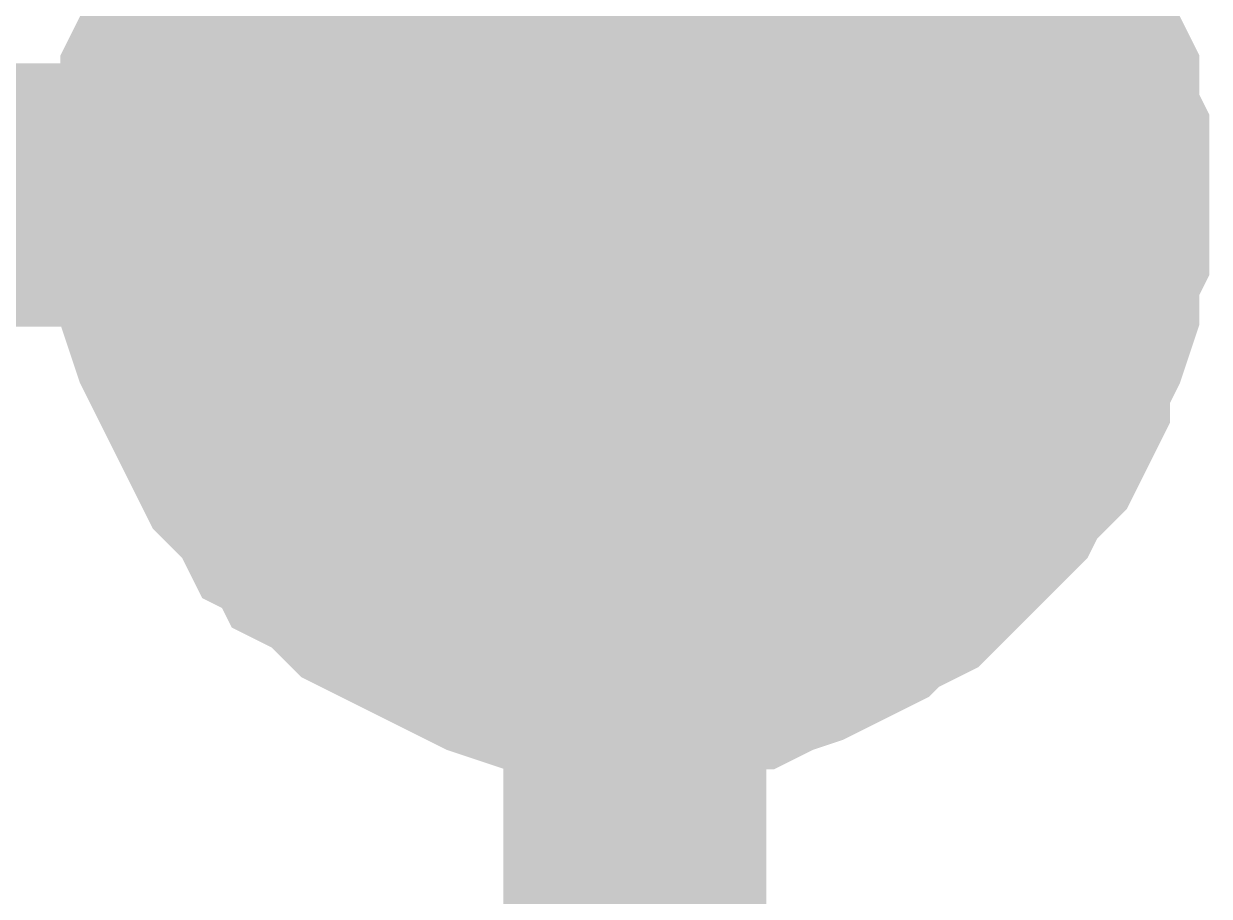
# Model space of a CAD drawing. Header units: inches. Extents: x 0 to 594, y 0 to 420.
# Drawn here: x 196.812 to 198.161, y 244.198 to 245.191 of the extents above; entities that cross this region are included whole.
import ezdxf

# ---------------------------------------------------------------- set-up
doc = ezdxf.new("R2010")
doc.units = ezdxf.units.IN
doc.layers.add('Sheet', color=255, linetype='Continuous')

msp = doc.modelspace()

# ---------------------------------------------------------------- linework, layer by layer
at = {"layer": 'Sheet'}
for points in [[(192.5012, 244.9963, 0.2997, 0.2997, 0), (197.5072, 244.9963, 0.2997, 0.2997, 0), (197.5072, 249.9909, 0.2997, 0.2997, 0), (192.5012, 249.9909, 0.2997, 0.2997, 0)], [(196.9921, 244.9963, 0.2997, 0.2997, 0), (196.9921, 245.0187, 0.2997, 0.2997, 0), (196.9921, 245.0523, 0.2997, 0.2997, 0), (197.0033, 245.0747, 0.2997, 0.2997, 0), (197.0033, 245.0971, 0.2997, 0.2997, 0), (197.0033, 245.1195, 0.2997, 0.2997, 0), (197.0145, 245.1419, 0.2997, 0.2997, 0), (197.0257, 245.1754, 0.2997, 0.2997, 0), (197.0369, 245.1978, 0.2997, 0.2997, 0), (197.0481, 245.2202, 0.2997, 0.2997, 0), (197.0593, 245.2426, 0.2997, 0.2997, 0), (197.0705, 245.2538, 0.2997, 0.2997, 0), (197.0817, 245.2762, 0.2997, 0.2997, 0), (197.0929, 245.2986, 0.2997, 0.2997, 0), (197.1153, 245.321, 0.2997, 0.2997, 0), (197.1265, 245.3322, 0.2997, 0.2997, 0), (197.1489, 245.3546, 0.2997, 0.2997, 0)], [(196.9921, 244.9963, 0.2997, 0.2997, 0), (196.9921, 245.0187, 0.2997, 0.2997, 0), (196.9921, 245.0523, 0.2997, 0.2997, 0), (197.0033, 245.0747, 0.2997, 0.2997, 0), (197.0033, 245.0971, 0.2997, 0.2997, 0), (197.0033, 245.1195, 0.2997, 0.2997, 0), (197.0145, 245.1419, 0.2997, 0.2997, 0), (197.0257, 245.1754, 0.2997, 0.2997, 0), (197.0369, 245.1978, 0.2997, 0.2997, 0), (197.0481, 245.2202, 0.2997, 0.2997, 0), (197.0593, 245.2426, 0.2997, 0.2997, 0), (197.0705, 245.2538, 0.2997, 0.2997, 0), (197.0817, 245.2762, 0.2997, 0.2997, 0), (197.0929, 245.2986, 0.2997, 0.2997, 0), (197.1153, 245.321, 0.2997, 0.2997, 0), (197.1265, 245.3322, 0.2997, 0.2997, 0), (197.1489, 245.3546, 0.2997, 0.2997, 0)], [(196.9921, 244.9963, 0.2997, 0.2997, 0), (196.9921, 245.0187, 0.2997, 0.2997, 0), (196.9921, 245.0523, 0.2997, 0.2997, 0), (197.0033, 245.0747, 0.2997, 0.2997, 0), (197.0033, 245.0971, 0.2997, 0.2997, 0), (197.0033, 245.1195, 0.2997, 0.2997, 0), (197.0145, 245.1419, 0.2997, 0.2997, 0), (197.0257, 245.1754, 0.2997, 0.2997, 0), (197.0369, 245.1978, 0.2997, 0.2997, 0), (197.0481, 245.2202, 0.2997, 0.2997, 0), (197.0593, 245.2426, 0.2997, 0.2997, 0), (197.0705, 245.2538, 0.2997, 0.2997, 0), (197.0817, 245.2762, 0.2997, 0.2997, 0), (197.0929, 245.2986, 0.2997, 0.2997, 0), (197.1153, 245.321, 0.2997, 0.2997, 0), (197.1265, 245.3322, 0.2997, 0.2997, 0), (197.1489, 245.3546, 0.2997, 0.2997, 0)], [(196.9921, 244.9963, 0.2997, 0.2997, 0), (196.9921, 245.0187, 0.2997, 0.2997, 0), (196.9921, 245.0523, 0.2997, 0.2997, 0), (197.0033, 245.0747, 0.2997, 0.2997, 0), (197.0033, 245.0971, 0.2997, 0.2997, 0), (197.0033, 245.1195, 0.2997, 0.2997, 0), (197.0145, 245.1419, 0.2997, 0.2997, 0), (197.0257, 245.1754, 0.2997, 0.2997, 0), (197.0369, 245.1978, 0.2997, 0.2997, 0), (197.0481, 245.2202, 0.2997, 0.2997, 0), (197.0593, 245.2426, 0.2997, 0.2997, 0), (197.0705, 245.2538, 0.2997, 0.2997, 0), (197.0817, 245.2762, 0.2997, 0.2997, 0), (197.0929, 245.2986, 0.2997, 0.2997, 0), (197.1153, 245.321, 0.2997, 0.2997, 0), (197.1265, 245.3322, 0.2997, 0.2997, 0), (197.1489, 245.3546, 0.2997, 0.2997, 0)], [(197.8656, 245.3546, 0.2997, 0.2997, 0), (197.8768, 245.3322, 0.2997, 0.2997, 0), (197.8992, 245.321, 0.2997, 0.2997, 0), (197.9104, 245.2986, 0.2997, 0.2997, 0), (197.9216, 245.2762, 0.2997, 0.2997, 0), (197.944, 245.2538, 0.2997, 0.2997, 0), (197.9552, 245.2426, 0.2997, 0.2997, 0), (197.9664, 245.2202, 0.2997, 0.2997, 0), (197.9664, 245.1978, 0.2997, 0.2997, 0), (197.9776, 245.1754, 0.2997, 0.2997, 0), (197.9888, 245.1419, 0.2997, 0.2997, 0), (198, 245.1195, 0.2997, 0.2997, 0), (198, 245.0971, 0.2997, 0.2997, 0), (198, 245.0747, 0.2997, 0.2997, 0), (198.0112, 245.0523, 0.2997, 0.2997, 0), (198.0112, 245.0187, 0.2997, 0.2997, 0), (198.0112, 244.9963, 0.2997, 0.2997, 0)], [(197.8656, 245.3546, 0.2997, 0.2997, 0), (197.8768, 245.3322, 0.2997, 0.2997, 0), (197.8992, 245.321, 0.2997, 0.2997, 0), (197.9104, 245.2986, 0.2997, 0.2997, 0), (197.9216, 245.2762, 0.2997, 0.2997, 0), (197.944, 245.2538, 0.2997, 0.2997, 0), (197.9552, 245.2426, 0.2997, 0.2997, 0), (197.9664, 245.2202, 0.2997, 0.2997, 0), (197.9664, 245.1978, 0.2997, 0.2997, 0), (197.9776, 245.1754, 0.2997, 0.2997, 0), (197.9888, 245.1419, 0.2997, 0.2997, 0), (198, 245.1195, 0.2997, 0.2997, 0), (198, 245.0971, 0.2997, 0.2997, 0), (198, 245.0747, 0.2997, 0.2997, 0), (198.0112, 245.0523, 0.2997, 0.2997, 0), (198.0112, 245.0187, 0.2997, 0.2997, 0), (198.0112, 244.9963, 0.2997, 0.2997, 0)], [(197.8656, 245.3546, 0.2997, 0.2997, 0), (197.8768, 245.3322, 0.2997, 0.2997, 0), (197.8992, 245.321, 0.2997, 0.2997, 0), (197.9104, 245.2986, 0.2997, 0.2997, 0), (197.9216, 245.2762, 0.2997, 0.2997, 0), (197.944, 245.2538, 0.2997, 0.2997, 0), (197.9552, 245.2426, 0.2997, 0.2997, 0), (197.9664, 245.2202, 0.2997, 0.2997, 0), (197.9664, 245.1978, 0.2997, 0.2997, 0), (197.9776, 245.1754, 0.2997, 0.2997, 0), (197.9888, 245.1419, 0.2997, 0.2997, 0), (198, 245.1195, 0.2997, 0.2997, 0), (198, 245.0971, 0.2997, 0.2997, 0), (198, 245.0747, 0.2997, 0.2997, 0), (198.0112, 245.0523, 0.2997, 0.2997, 0), (198.0112, 245.0187, 0.2997, 0.2997, 0), (198.0112, 244.9963, 0.2997, 0.2997, 0)], [(197.8656, 245.3546, 0.2997, 0.2997, 0), (197.8768, 245.3322, 0.2997, 0.2997, 0), (197.8992, 245.321, 0.2997, 0.2997, 0), (197.9104, 245.2986, 0.2997, 0.2997, 0), (197.9216, 245.2762, 0.2997, 0.2997, 0), (197.944, 245.2538, 0.2997, 0.2997, 0), (197.9552, 245.2426, 0.2997, 0.2997, 0), (197.9664, 245.2202, 0.2997, 0.2997, 0), (197.9664, 245.1978, 0.2997, 0.2997, 0), (197.9776, 245.1754, 0.2997, 0.2997, 0), (197.9888, 245.1419, 0.2997, 0.2997, 0), (198, 245.1195, 0.2997, 0.2997, 0), (198, 245.0971, 0.2997, 0.2997, 0), (198, 245.0747, 0.2997, 0.2997, 0), (198.0112, 245.0523, 0.2997, 0.2997, 0), (198.0112, 245.0187, 0.2997, 0.2997, 0), (198.0112, 244.9963, 0.2997, 0.2997, 0)], [(196.9921, 244.9963, 0.0991, 0.0991, 0), (196.9921, 245.0187, 0.0991, 0.0991, 0), (196.9921, 245.0523, 0.0991, 0.0991, 0), (197.0033, 245.0747, 0.0991, 0.0991, 0), (197.0033, 245.0971, 0.0991, 0.0991, 0), (197.0033, 245.1195, 0.0991, 0.0991, 0), (197.0145, 245.1419, 0.0991, 0.0991, 0), (197.0257, 245.1754, 0.0991, 0.0991, 0), (197.0369, 245.1978, 0.0991, 0.0991, 0), (197.0481, 245.2202, 0.0991, 0.0991, 0), (197.0593, 245.2426, 0.0991, 0.0991, 0)], [(196.9921, 244.9963, 0.0991, 0.0991, 0), (196.9921, 245.0187, 0.0991, 0.0991, 0), (196.9921, 245.0523, 0.0991, 0.0991, 0), (197.0033, 245.0747, 0.0991, 0.0991, 0), (197.0033, 245.0971, 0.0991, 0.0991, 0), (197.0033, 245.1195, 0.0991, 0.0991, 0), (197.0145, 245.1419, 0.0991, 0.0991, 0), (197.0257, 245.1754, 0.0991, 0.0991, 0), (197.0369, 245.1978, 0.0991, 0.0991, 0), (197.0481, 245.2202, 0.0991, 0.0991, 0), (197.0593, 245.2426, 0.0991, 0.0991, 0)], [(196.9921, 244.9963, 0.0991, 0.0991, 0), (196.9921, 245.0187, 0.0991, 0.0991, 0), (196.9921, 245.0523, 0.0991, 0.0991, 0), (197.0033, 245.0747, 0.0991, 0.0991, 0), (197.0033, 245.0971, 0.0991, 0.0991, 0), (197.0033, 245.1195, 0.0991, 0.0991, 0), (197.0145, 245.1419, 0.0991, 0.0991, 0), (197.0257, 245.1754, 0.0991, 0.0991, 0), (197.0369, 245.1978, 0.0991, 0.0991, 0), (197.0481, 245.2202, 0.0991, 0.0991, 0), (197.0593, 245.2426, 0.0991, 0.0991, 0)], [(196.9921, 244.9963, 0.0991, 0.0991, 0), (196.9921, 245.0187, 0.0991, 0.0991, 0), (196.9921, 245.0523, 0.0991, 0.0991, 0), (197.0033, 245.0747, 0.0991, 0.0991, 0), (197.0033, 245.0971, 0.0991, 0.0991, 0), (197.0033, 245.1195, 0.0991, 0.0991, 0), (197.0145, 245.1419, 0.0991, 0.0991, 0), (197.0257, 245.1754, 0.0991, 0.0991, 0), (197.0369, 245.1978, 0.0991, 0.0991, 0), (197.0481, 245.2202, 0.0991, 0.0991, 0), (197.0593, 245.2426, 0.0991, 0.0991, 0)], [(197.9552, 245.2426, 0.0991, 0.0991, 0), (197.9664, 245.2202, 0.0991, 0.0991, 0), (197.9664, 245.1978, 0.0991, 0.0991, 0), (197.9776, 245.1754, 0.0991, 0.0991, 0), (197.9888, 245.1419, 0.0991, 0.0991, 0), (198, 245.1195, 0.0991, 0.0991, 0), (198, 245.0971, 0.0991, 0.0991, 0), (198, 245.0747, 0.0991, 0.0991, 0), (198.0112, 245.0523, 0.0991, 0.0991, 0), (198.0112, 245.0187, 0.0991, 0.0991, 0), (198.0112, 244.9963, 0.0991, 0.0991, 0)], [(197.9552, 245.2426, 0.0991, 0.0991, 0), (197.9664, 245.2202, 0.0991, 0.0991, 0), (197.9664, 245.1978, 0.0991, 0.0991, 0), (197.9776, 245.1754, 0.0991, 0.0991, 0), (197.9888, 245.1419, 0.0991, 0.0991, 0), (198, 245.1195, 0.0991, 0.0991, 0), (198, 245.0971, 0.0991, 0.0991, 0), (198, 245.0747, 0.0991, 0.0991, 0), (198.0112, 245.0523, 0.0991, 0.0991, 0), (198.0112, 245.0187, 0.0991, 0.0991, 0), (198.0112, 244.9963, 0.0991, 0.0991, 0)], [(197.9552, 245.2426, 0.0991, 0.0991, 0), (197.9664, 245.2202, 0.0991, 0.0991, 0), (197.9664, 245.1978, 0.0991, 0.0991, 0), (197.9776, 245.1754, 0.0991, 0.0991, 0), (197.9888, 245.1419, 0.0991, 0.0991, 0), (198, 245.1195, 0.0991, 0.0991, 0), (198, 245.0971, 0.0991, 0.0991, 0), (198, 245.0747, 0.0991, 0.0991, 0), (198.0112, 245.0523, 0.0991, 0.0991, 0), (198.0112, 245.0187, 0.0991, 0.0991, 0), (198.0112, 244.9963, 0.0991, 0.0991, 0)], [(197.9552, 245.2426, 0.0991, 0.0991, 0), (197.9664, 245.2202, 0.0991, 0.0991, 0), (197.9664, 245.1978, 0.0991, 0.0991, 0), (197.9776, 245.1754, 0.0991, 0.0991, 0), (197.9888, 245.1419, 0.0991, 0.0991, 0), (198, 245.1195, 0.0991, 0.0991, 0), (198, 245.0971, 0.0991, 0.0991, 0), (198, 245.0747, 0.0991, 0.0991, 0), (198.0112, 245.0523, 0.0991, 0.0991, 0), (198.0112, 245.0187, 0.0991, 0.0991, 0), (198.0112, 244.9963, 0.0991, 0.0991, 0)], [(197.5072, 244.4811, 0.2997, 0.2997, 0), (197.4848, 244.4811, 0.2997, 0.2997, 0), (197.4512, 244.4811, 0.2997, 0.2997, 0), (197.4288, 244.4923, 0.2997, 0.2997, 0), (197.4064, 244.4923, 0.2997, 0.2997, 0), (197.3841, 244.4923, 0.2997, 0.2997, 0), (197.3505, 244.5035, 0.2997, 0.2997, 0), (197.3281, 244.5147, 0.2997, 0.2997, 0), (197.3057, 244.5259, 0.2997, 0.2997, 0), (197.2833, 244.5371, 0.2997, 0.2997, 0), (197.2609, 244.5483, 0.2997, 0.2997, 0), (197.2385, 244.5595, 0.2997, 0.2997, 0), (197.2161, 244.5707, 0.2997, 0.2997, 0), (197.2049, 244.5819, 0.2997, 0.2997, 0), (197.1825, 244.6043, 0.2997, 0.2997, 0), (197.1601, 244.6155, 0.2997, 0.2997, 0), (197.1489, 244.6379, 0.2997, 0.2997, 0), (197.1265, 244.6491, 0.2997, 0.2997, 0), (197.1153, 244.6715, 0.2997, 0.2997, 0), (197.0929, 244.6939, 0.2997, 0.2997, 0), (197.0817, 244.7051, 0.2997, 0.2997, 0), (197.0705, 244.7275, 0.2997, 0.2997, 0), (197.0593, 244.7499, 0.2997, 0.2997, 0), (197.0481, 244.7723, 0.2997, 0.2997, 0), (197.0369, 244.7947, 0.2997, 0.2997, 0), (197.0257, 244.8171, 0.2997, 0.2997, 0), (197.0145, 244.8395, 0.2997, 0.2997, 0), (197.0033, 244.8731, 0.2997, 0.2997, 0), (197.0033, 244.8955, 0.2997, 0.2997, 0), (197.0033, 244.9179, 0.2997, 0.2997, 0), (196.9921, 244.9403, 0.2997, 0.2997, 0), (196.9921, 244.9739, 0.2997, 0.2997, 0), (196.9921, 244.9963, 0.2997, 0.2997, 0)], [(196.9921, 244.9963, 0.2997, 0.2997, 0), (196.9921, 244.9963, 0.2997, 0.2997, 0)], [(197.5072, 244.4811, 0.2997, 0.2997, 0), (197.4848, 244.4811, 0.2997, 0.2997, 0), (197.4512, 244.4811, 0.2997, 0.2997, 0), (197.4288, 244.4923, 0.2997, 0.2997, 0), (197.4064, 244.4923, 0.2997, 0.2997, 0), (197.3841, 244.4923, 0.2997, 0.2997, 0), (197.3505, 244.5035, 0.2997, 0.2997, 0), (197.3281, 244.5147, 0.2997, 0.2997, 0), (197.3057, 244.5259, 0.2997, 0.2997, 0), (197.2833, 244.5371, 0.2997, 0.2997, 0), (197.2609, 244.5483, 0.2997, 0.2997, 0), (197.2385, 244.5595, 0.2997, 0.2997, 0), (197.2161, 244.5707, 0.2997, 0.2997, 0), (197.2049, 244.5819, 0.2997, 0.2997, 0), (197.1825, 244.6043, 0.2997, 0.2997, 0), (197.1601, 244.6155, 0.2997, 0.2997, 0), (197.1489, 244.6379, 0.2997, 0.2997, 0), (197.1265, 244.6491, 0.2997, 0.2997, 0), (197.1153, 244.6715, 0.2997, 0.2997, 0), (197.0929, 244.6939, 0.2997, 0.2997, 0), (197.0817, 244.7051, 0.2997, 0.2997, 0), (197.0705, 244.7275, 0.2997, 0.2997, 0), (197.0593, 244.7499, 0.2997, 0.2997, 0), (197.0481, 244.7723, 0.2997, 0.2997, 0), (197.0369, 244.7947, 0.2997, 0.2997, 0), (197.0257, 244.8171, 0.2997, 0.2997, 0), (197.0145, 244.8395, 0.2997, 0.2997, 0), (197.0033, 244.8731, 0.2997, 0.2997, 0), (197.0033, 244.8955, 0.2997, 0.2997, 0), (197.0033, 244.9179, 0.2997, 0.2997, 0), (196.9921, 244.9403, 0.2997, 0.2997, 0), (196.9921, 244.9739, 0.2997, 0.2997, 0), (196.9921, 244.9963, 0.2997, 0.2997, 0)], [(196.9921, 244.9963, 0.2997, 0.2997, 0), (196.9921, 244.9963, 0.2997, 0.2997, 0)], [(197.5072, 244.4811, 0.2997, 0.2997, 0), (197.4848, 244.4811, 0.2997, 0.2997, 0), (197.4512, 244.4811, 0.2997, 0.2997, 0), (197.4288, 244.4923, 0.2997, 0.2997, 0), (197.4064, 244.4923, 0.2997, 0.2997, 0), (197.3841, 244.4923, 0.2997, 0.2997, 0), (197.3505, 244.5035, 0.2997, 0.2997, 0), (197.3281, 244.5147, 0.2997, 0.2997, 0), (197.3057, 244.5259, 0.2997, 0.2997, 0), (197.2833, 244.5371, 0.2997, 0.2997, 0), (197.2609, 244.5483, 0.2997, 0.2997, 0), (197.2385, 244.5595, 0.2997, 0.2997, 0), (197.2161, 244.5707, 0.2997, 0.2997, 0), (197.2049, 244.5819, 0.2997, 0.2997, 0), (197.1825, 244.6043, 0.2997, 0.2997, 0), (197.1601, 244.6155, 0.2997, 0.2997, 0), (197.1489, 244.6379, 0.2997, 0.2997, 0), (197.1265, 244.6491, 0.2997, 0.2997, 0), (197.1153, 244.6715, 0.2997, 0.2997, 0), (197.0929, 244.6939, 0.2997, 0.2997, 0), (197.0817, 244.7051, 0.2997, 0.2997, 0), (197.0705, 244.7275, 0.2997, 0.2997, 0), (197.0593, 244.7499, 0.2997, 0.2997, 0), (197.0481, 244.7723, 0.2997, 0.2997, 0), (197.0369, 244.7947, 0.2997, 0.2997, 0), (197.0257, 244.8171, 0.2997, 0.2997, 0), (197.0145, 244.8395, 0.2997, 0.2997, 0), (197.0033, 244.8731, 0.2997, 0.2997, 0), (197.0033, 244.8955, 0.2997, 0.2997, 0), (197.0033, 244.9179, 0.2997, 0.2997, 0), (196.9921, 244.9403, 0.2997, 0.2997, 0), (196.9921, 244.9739, 0.2997, 0.2997, 0), (196.9921, 244.9963, 0.2997, 0.2997, 0)], [(196.9921, 244.9963, 0.2997, 0.2997, 0), (196.9921, 244.9963, 0.2997, 0.2997, 0)], [(197.5072, 244.4811, 0.2997, 0.2997, 0), (197.4848, 244.4811, 0.2997, 0.2997, 0), (197.4512, 244.4811, 0.2997, 0.2997, 0), (197.4288, 244.4923, 0.2997, 0.2997, 0), (197.4064, 244.4923, 0.2997, 0.2997, 0), (197.3841, 244.4923, 0.2997, 0.2997, 0), (197.3505, 244.5035, 0.2997, 0.2997, 0), (197.3281, 244.5147, 0.2997, 0.2997, 0), (197.3057, 244.5259, 0.2997, 0.2997, 0), (197.2833, 244.5371, 0.2997, 0.2997, 0), (197.2609, 244.5483, 0.2997, 0.2997, 0), (197.2385, 244.5595, 0.2997, 0.2997, 0), (197.2161, 244.5707, 0.2997, 0.2997, 0), (197.2049, 244.5819, 0.2997, 0.2997, 0), (197.1825, 244.6043, 0.2997, 0.2997, 0), (197.1601, 244.6155, 0.2997, 0.2997, 0), (197.1489, 244.6379, 0.2997, 0.2997, 0), (197.1265, 244.6491, 0.2997, 0.2997, 0), (197.1153, 244.6715, 0.2997, 0.2997, 0), (197.0929, 244.6939, 0.2997, 0.2997, 0), (197.0817, 244.7051, 0.2997, 0.2997, 0), (197.0705, 244.7275, 0.2997, 0.2997, 0), (197.0593, 244.7499, 0.2997, 0.2997, 0), (197.0481, 244.7723, 0.2997, 0.2997, 0), (197.0369, 244.7947, 0.2997, 0.2997, 0), (197.0257, 244.8171, 0.2997, 0.2997, 0), (197.0145, 244.8395, 0.2997, 0.2997, 0), (197.0033, 244.8731, 0.2997, 0.2997, 0), (197.0033, 244.8955, 0.2997, 0.2997, 0), (197.0033, 244.9179, 0.2997, 0.2997, 0), (196.9921, 244.9403, 0.2997, 0.2997, 0), (196.9921, 244.9739, 0.2997, 0.2997, 0), (196.9921, 244.9963, 0.2997, 0.2997, 0)], [(196.9921, 244.9963, 0.2997, 0.2997, 0), (196.9921, 244.9963, 0.2997, 0.2997, 0)], [(198.0112, 244.9963, 0.2997, 0.2997, 0), (198.0112, 244.9739, 0.2997, 0.2997, 0), (198.0112, 244.9403, 0.2997, 0.2997, 0), (198, 244.9179, 0.2997, 0.2997, 0), (198, 244.8955, 0.2997, 0.2997, 0), (198, 244.8731, 0.2997, 0.2997, 0), (197.9888, 244.8395, 0.2997, 0.2997, 0), (197.9776, 244.8171, 0.2997, 0.2997, 0), (197.9664, 244.7947, 0.2997, 0.2997, 0), (197.9664, 244.7723, 0.2997, 0.2997, 0), (197.9552, 244.7499, 0.2997, 0.2997, 0), (197.944, 244.7275, 0.2997, 0.2997, 0), (197.9216, 244.7051, 0.2997, 0.2997, 0), (197.9104, 244.6939, 0.2997, 0.2997, 0), (197.8992, 244.6715, 0.2997, 0.2997, 0), (197.8768, 244.6491, 0.2997, 0.2997, 0), (197.8656, 244.6379, 0.2997, 0.2997, 0), (197.8432, 244.6155, 0.2997, 0.2997, 0), (197.832, 244.6043, 0.2997, 0.2997, 0), (197.8096, 244.5819, 0.2997, 0.2997, 0), (197.7872, 244.5707, 0.2997, 0.2997, 0), (197.7648, 244.5595, 0.2997, 0.2997, 0), (197.7536, 244.5483, 0.2997, 0.2997, 0), (197.7312, 244.5371, 0.2997, 0.2997, 0), (197.7088, 244.5259, 0.2997, 0.2997, 0), (197.6864, 244.5147, 0.2997, 0.2997, 0), (197.6528, 244.5035, 0.2997, 0.2997, 0), (197.6304, 244.4923, 0.2997, 0.2997, 0), (197.608, 244.4923, 0.2997, 0.2997, 0), (197.5856, 244.4923, 0.2997, 0.2997, 0), (197.5632, 244.4811, 0.2997, 0.2997, 0), (197.5296, 244.4811, 0.2997, 0.2997, 0), (197.5072, 244.4811, 0.2997, 0.2997, 0)], [(197.5072, 234.9957, 0.2997, 0.2997, 0), (197.5072, 244.9963, 0.2997, 0.2997, 0)], [(198.0112, 244.9963, 0.2997, 0.2997, 0), (198.0112, 244.9739, 0.2997, 0.2997, 0), (198.0112, 244.9403, 0.2997, 0.2997, 0), (198, 244.9179, 0.2997, 0.2997, 0), (198, 244.8955, 0.2997, 0.2997, 0), (198, 244.8731, 0.2997, 0.2997, 0), (197.9888, 244.8395, 0.2997, 0.2997, 0), (197.9776, 244.8171, 0.2997, 0.2997, 0), (197.9664, 244.7947, 0.2997, 0.2997, 0), (197.9664, 244.7723, 0.2997, 0.2997, 0), (197.9552, 244.7499, 0.2997, 0.2997, 0), (197.944, 244.7275, 0.2997, 0.2997, 0), (197.9216, 244.7051, 0.2997, 0.2997, 0), (197.9104, 244.6939, 0.2997, 0.2997, 0), (197.8992, 244.6715, 0.2997, 0.2997, 0), (197.8768, 244.6491, 0.2997, 0.2997, 0), (197.8656, 244.6379, 0.2997, 0.2997, 0), (197.8432, 244.6155, 0.2997, 0.2997, 0), (197.832, 244.6043, 0.2997, 0.2997, 0), (197.8096, 244.5819, 0.2997, 0.2997, 0), (197.7872, 244.5707, 0.2997, 0.2997, 0), (197.7648, 244.5595, 0.2997, 0.2997, 0), (197.7536, 244.5483, 0.2997, 0.2997, 0), (197.7312, 244.5371, 0.2997, 0.2997, 0), (197.7088, 244.5259, 0.2997, 0.2997, 0), (197.6864, 244.5147, 0.2997, 0.2997, 0), (197.6528, 244.5035, 0.2997, 0.2997, 0), (197.6304, 244.4923, 0.2997, 0.2997, 0), (197.608, 244.4923, 0.2997, 0.2997, 0), (197.5856, 244.4923, 0.2997, 0.2997, 0), (197.5632, 244.4811, 0.2997, 0.2997, 0), (197.5296, 244.4811, 0.2997, 0.2997, 0), (197.5072, 244.4811, 0.2997, 0.2997, 0)], [(198.0112, 244.9963, 0.2997, 0.2997, 0), (198.0112, 244.9739, 0.2997, 0.2997, 0), (198.0112, 244.9403, 0.2997, 0.2997, 0), (198, 244.9179, 0.2997, 0.2997, 0), (198, 244.8955, 0.2997, 0.2997, 0), (198, 244.8731, 0.2997, 0.2997, 0), (197.9888, 244.8395, 0.2997, 0.2997, 0), (197.9776, 244.8171, 0.2997, 0.2997, 0), (197.9664, 244.7947, 0.2997, 0.2997, 0), (197.9664, 244.7723, 0.2997, 0.2997, 0), (197.9552, 244.7499, 0.2997, 0.2997, 0), (197.944, 244.7275, 0.2997, 0.2997, 0), (197.9216, 244.7051, 0.2997, 0.2997, 0), (197.9104, 244.6939, 0.2997, 0.2997, 0), (197.8992, 244.6715, 0.2997, 0.2997, 0), (197.8768, 244.6491, 0.2997, 0.2997, 0), (197.8656, 244.6379, 0.2997, 0.2997, 0), (197.8432, 244.6155, 0.2997, 0.2997, 0), (197.832, 244.6043, 0.2997, 0.2997, 0), (197.8096, 244.5819, 0.2997, 0.2997, 0), (197.7872, 244.5707, 0.2997, 0.2997, 0), (197.7648, 244.5595, 0.2997, 0.2997, 0), (197.7536, 244.5483, 0.2997, 0.2997, 0), (197.7312, 244.5371, 0.2997, 0.2997, 0), (197.7088, 244.5259, 0.2997, 0.2997, 0), (197.6864, 244.5147, 0.2997, 0.2997, 0), (197.6528, 244.5035, 0.2997, 0.2997, 0), (197.6304, 244.4923, 0.2997, 0.2997, 0), (197.608, 244.4923, 0.2997, 0.2997, 0), (197.5856, 244.4923, 0.2997, 0.2997, 0), (197.5632, 244.4811, 0.2997, 0.2997, 0), (197.5296, 244.4811, 0.2997, 0.2997, 0), (197.5072, 244.4811, 0.2997, 0.2997, 0)], [(198.0112, 244.9963, 0.2997, 0.2997, 0), (198.0112, 244.9739, 0.2997, 0.2997, 0), (198.0112, 244.9403, 0.2997, 0.2997, 0), (198, 244.9179, 0.2997, 0.2997, 0), (198, 244.8955, 0.2997, 0.2997, 0), (198, 244.8731, 0.2997, 0.2997, 0), (197.9888, 244.8395, 0.2997, 0.2997, 0), (197.9776, 244.8171, 0.2997, 0.2997, 0), (197.9664, 244.7947, 0.2997, 0.2997, 0), (197.9664, 244.7723, 0.2997, 0.2997, 0), (197.9552, 244.7499, 0.2997, 0.2997, 0), (197.944, 244.7275, 0.2997, 0.2997, 0), (197.9216, 244.7051, 0.2997, 0.2997, 0), (197.9104, 244.6939, 0.2997, 0.2997, 0), (197.8992, 244.6715, 0.2997, 0.2997, 0), (197.8768, 244.6491, 0.2997, 0.2997, 0), (197.8656, 244.6379, 0.2997, 0.2997, 0), (197.8432, 244.6155, 0.2997, 0.2997, 0), (197.832, 244.6043, 0.2997, 0.2997, 0), (197.8096, 244.5819, 0.2997, 0.2997, 0), (197.7872, 244.5707, 0.2997, 0.2997, 0), (197.7648, 244.5595, 0.2997, 0.2997, 0), (197.7536, 244.5483, 0.2997, 0.2997, 0), (197.7312, 244.5371, 0.2997, 0.2997, 0), (197.7088, 244.5259, 0.2997, 0.2997, 0), (197.6864, 244.5147, 0.2997, 0.2997, 0), (197.6528, 244.5035, 0.2997, 0.2997, 0), (197.6304, 244.4923, 0.2997, 0.2997, 0), (197.608, 244.4923, 0.2997, 0.2997, 0), (197.5856, 244.4923, 0.2997, 0.2997, 0), (197.5632, 244.4811, 0.2997, 0.2997, 0), (197.5296, 244.4811, 0.2997, 0.2997, 0), (197.5072, 244.4811, 0.2997, 0.2997, 0)], [(198.0112, 244.9963, 0.2997, 0.2997, 0), (198.0112, 244.9963, 0.2997, 0.2997, 0), (198.0112, 244.9963, 0.2997, 0.2997, 0), (198.0112, 244.9963, 0.2997, 0.2997, 0), (198.0112, 244.9963, 0.2997, 0.2997, 0), (198.0112, 244.9963, 0.2997, 0.2997, 0), (198.0112, 244.9963, 0.2997, 0.2997, 0), (198.0112, 244.9963, 0.2997, 0.2997, 0), (198.0112, 244.9963, 0.2997, 0.2997, 0), (198.0112, 244.9963, 0.2997, 0.2997, 0), (198.0112, 244.9963, 0.2997, 0.2997, 0), (198.0112, 244.9963, 0.2997, 0.2997, 0), (198.0112, 244.9963, 0.2997, 0.2997, 0), (198.0112, 244.9963, 0.2997, 0.2997, 0), (198.0112, 244.9963, 0.2997, 0.2997, 0), (198.0112, 244.9963, 0.2997, 0.2997, 0), (198.0112, 244.9963, 0.2997, 0.2997, 0), (198.0112, 244.9963, 0.2997, 0.2997, 0), (198.0112, 244.9963, 0.2997, 0.2997, 0), (198.0112, 244.9963, 0.2997, 0.2997, 0), (198.0112, 244.9963, 0.2997, 0.2997, 0), (198.0112, 244.9963, 0.2997, 0.2997, 0), (198.0112, 244.9963, 0.2997, 0.2997, 0), (198.0112, 244.9963, 0.2997, 0.2997, 0), (198.0112, 244.9963, 0.2997, 0.2997, 0), (198.0112, 244.9963, 0.2997, 0.2997, 0), (198.0112, 244.9963, 0.2997, 0.2997, 0), (198.0112, 244.9963, 0.2997, 0.2997, 0), (198.0112, 244.9963, 0.2997, 0.2997, 0), (198.0112, 244.9963, 0.2997, 0.2997, 0), (198.0112, 244.9963, 0.2997, 0.2997, 0), (198.0112, 244.9963, 0.2997, 0.2997, 0), (198.0112, 244.9963, 0.2997, 0.2997, 0)], [(198.0112, 244.9963, 0.2997, 0.2997, 0), (198.0112, 244.9963, 0.2997, 0.2997, 0)], [(198.0112, 244.9963, 0.2997, 0.2997, 0), (198.0112, 244.9963, 0.2997, 0.2997, 0), (198.0112, 244.9963, 0.2997, 0.2997, 0), (198.0112, 244.9963, 0.2997, 0.2997, 0), (198.0112, 244.9963, 0.2997, 0.2997, 0), (198.0112, 244.9963, 0.2997, 0.2997, 0), (198.0112, 244.9963, 0.2997, 0.2997, 0), (198.0112, 244.9963, 0.2997, 0.2997, 0), (198.0112, 244.9963, 0.2997, 0.2997, 0), (198.0112, 244.9963, 0.2997, 0.2997, 0), (198.0112, 244.9963, 0.2997, 0.2997, 0), (198.0112, 244.9963, 0.2997, 0.2997, 0), (198.0112, 244.9963, 0.2997, 0.2997, 0), (198.0112, 244.9963, 0.2997, 0.2997, 0), (198.0112, 244.9963, 0.2997, 0.2997, 0), (198.0112, 244.9963, 0.2997, 0.2997, 0), (198.0112, 244.9963, 0.2997, 0.2997, 0), (198.0112, 244.9963, 0.2997, 0.2997, 0), (198.0112, 244.9963, 0.2997, 0.2997, 0), (198.0112, 244.9963, 0.2997, 0.2997, 0), (198.0112, 244.9963, 0.2997, 0.2997, 0), (198.0112, 244.9963, 0.2997, 0.2997, 0), (198.0112, 244.9963, 0.2997, 0.2997, 0), (198.0112, 244.9963, 0.2997, 0.2997, 0), (198.0112, 244.9963, 0.2997, 0.2997, 0), (198.0112, 244.9963, 0.2997, 0.2997, 0), (198.0112, 244.9963, 0.2997, 0.2997, 0), (198.0112, 244.9963, 0.2997, 0.2997, 0), (198.0112, 244.9963, 0.2997, 0.2997, 0), (198.0112, 244.9963, 0.2997, 0.2997, 0), (198.0112, 244.9963, 0.2997, 0.2997, 0), (198.0112, 244.9963, 0.2997, 0.2997, 0), (198.0112, 244.9963, 0.2997, 0.2997, 0)], [(198.0112, 244.9963, 0.2997, 0.2997, 0), (198.0112, 244.9963, 0.2997, 0.2997, 0)], [(198.0112, 244.9963, 0.2997, 0.2997, 0), (198.0112, 244.9963, 0.2997, 0.2997, 0), (198.0112, 244.9963, 0.2997, 0.2997, 0), (198.0112, 244.9963, 0.2997, 0.2997, 0), (198.0112, 244.9963, 0.2997, 0.2997, 0), (198.0112, 244.9963, 0.2997, 0.2997, 0), (198.0112, 244.9963, 0.2997, 0.2997, 0), (198.0112, 244.9963, 0.2997, 0.2997, 0), (198.0112, 244.9963, 0.2997, 0.2997, 0), (198.0112, 244.9963, 0.2997, 0.2997, 0), (198.0112, 244.9963, 0.2997, 0.2997, 0), (198.0112, 244.9963, 0.2997, 0.2997, 0), (198.0112, 244.9963, 0.2997, 0.2997, 0), (198.0112, 244.9963, 0.2997, 0.2997, 0), (198.0112, 244.9963, 0.2997, 0.2997, 0), (198.0112, 244.9963, 0.2997, 0.2997, 0), (198.0112, 244.9963, 0.2997, 0.2997, 0), (198.0112, 244.9963, 0.2997, 0.2997, 0), (198.0112, 244.9963, 0.2997, 0.2997, 0), (198.0112, 244.9963, 0.2997, 0.2997, 0), (198.0112, 244.9963, 0.2997, 0.2997, 0), (198.0112, 244.9963, 0.2997, 0.2997, 0), (198.0112, 244.9963, 0.2997, 0.2997, 0), (198.0112, 244.9963, 0.2997, 0.2997, 0), (198.0112, 244.9963, 0.2997, 0.2997, 0), (198.0112, 244.9963, 0.2997, 0.2997, 0), (198.0112, 244.9963, 0.2997, 0.2997, 0), (198.0112, 244.9963, 0.2997, 0.2997, 0), (198.0112, 244.9963, 0.2997, 0.2997, 0), (198.0112, 244.9963, 0.2997, 0.2997, 0), (198.0112, 244.9963, 0.2997, 0.2997, 0), (198.0112, 244.9963, 0.2997, 0.2997, 0), (198.0112, 244.9963, 0.2997, 0.2997, 0)], [(198.0112, 244.9963, 0.2997, 0.2997, 0), (198.0112, 244.9963, 0.2997, 0.2997, 0)], [(198.0112, 244.9963, 0.2997, 0.2997, 0), (198.0112, 244.9963, 0.2997, 0.2997, 0), (198.0112, 244.9963, 0.2997, 0.2997, 0), (198.0112, 244.9963, 0.2997, 0.2997, 0), (198.0112, 244.9963, 0.2997, 0.2997, 0), (198.0112, 244.9963, 0.2997, 0.2997, 0), (198.0112, 244.9963, 0.2997, 0.2997, 0), (198.0112, 244.9963, 0.2997, 0.2997, 0), (198.0112, 244.9963, 0.2997, 0.2997, 0), (198.0112, 244.9963, 0.2997, 0.2997, 0), (198.0112, 244.9963, 0.2997, 0.2997, 0), (198.0112, 244.9963, 0.2997, 0.2997, 0), (198.0112, 244.9963, 0.2997, 0.2997, 0), (198.0112, 244.9963, 0.2997, 0.2997, 0), (198.0112, 244.9963, 0.2997, 0.2997, 0), (198.0112, 244.9963, 0.2997, 0.2997, 0), (198.0112, 244.9963, 0.2997, 0.2997, 0), (198.0112, 244.9963, 0.2997, 0.2997, 0), (198.0112, 244.9963, 0.2997, 0.2997, 0), (198.0112, 244.9963, 0.2997, 0.2997, 0), (198.0112, 244.9963, 0.2997, 0.2997, 0), (198.0112, 244.9963, 0.2997, 0.2997, 0), (198.0112, 244.9963, 0.2997, 0.2997, 0), (198.0112, 244.9963, 0.2997, 0.2997, 0), (198.0112, 244.9963, 0.2997, 0.2997, 0), (198.0112, 244.9963, 0.2997, 0.2997, 0), (198.0112, 244.9963, 0.2997, 0.2997, 0), (198.0112, 244.9963, 0.2997, 0.2997, 0), (198.0112, 244.9963, 0.2997, 0.2997, 0), (198.0112, 244.9963, 0.2997, 0.2997, 0), (198.0112, 244.9963, 0.2997, 0.2997, 0), (198.0112, 244.9963, 0.2997, 0.2997, 0), (198.0112, 244.9963, 0.2997, 0.2997, 0)], [(198.0112, 244.9963, 0.2997, 0.2997, 0), (198.0112, 244.9963, 0.2997, 0.2997, 0)], [(197.5072, 244.4811, 0.0991, 0.0991, 0), (197.4848, 244.4811, 0.0991, 0.0991, 0), (197.4512, 244.4811, 0.0991, 0.0991, 0), (197.4288, 244.4923, 0.0991, 0.0991, 0), (197.4064, 244.4923, 0.0991, 0.0991, 0), (197.3841, 244.4923, 0.0991, 0.0991, 0), (197.3505, 244.5035, 0.0991, 0.0991, 0), (197.3281, 244.5147, 0.0991, 0.0991, 0), (197.3057, 244.5259, 0.0991, 0.0991, 0), (197.2833, 244.5371, 0.0991, 0.0991, 0), (197.2609, 244.5483, 0.0991, 0.0991, 0), (197.2385, 244.5595, 0.0991, 0.0991, 0), (197.2161, 244.5707, 0.0991, 0.0991, 0), (197.2049, 244.5819, 0.0991, 0.0991, 0), (197.1825, 244.6043, 0.0991, 0.0991, 0), (197.1601, 244.6155, 0.0991, 0.0991, 0), (197.1489, 244.6379, 0.0991, 0.0991, 0), (197.1265, 244.6491, 0.0991, 0.0991, 0), (197.1153, 244.6715, 0.0991, 0.0991, 0), (197.0929, 244.6939, 0.0991, 0.0991, 0), (197.0817, 244.7051, 0.0991, 0.0991, 0), (197.0705, 244.7275, 0.0991, 0.0991, 0), (197.0593, 244.7499, 0.0991, 0.0991, 0), (197.0481, 244.7723, 0.0991, 0.0991, 0), (197.0369, 244.7947, 0.0991, 0.0991, 0), (197.0257, 244.8171, 0.0991, 0.0991, 0), (197.0145, 244.8395, 0.0991, 0.0991, 0), (197.0033, 244.8731, 0.0991, 0.0991, 0), (197.0033, 244.8955, 0.0991, 0.0991, 0), (197.0033, 244.9179, 0.0991, 0.0991, 0), (196.9921, 244.9403, 0.0991, 0.0991, 0), (196.9921, 244.9739, 0.0991, 0.0991, 0), (196.9921, 244.9963, 0.0991, 0.0991, 0)], [(196.9921, 244.9963, 0.0991, 0.0991, 0), (196.9921, 244.9963, 0.0991, 0.0991, 0)], [(197.5072, 244.4811, 0.0991, 0.0991, 0), (197.4848, 244.4811, 0.0991, 0.0991, 0), (197.4512, 244.4811, 0.0991, 0.0991, 0), (197.4288, 244.4923, 0.0991, 0.0991, 0), (197.4064, 244.4923, 0.0991, 0.0991, 0), (197.3841, 244.4923, 0.0991, 0.0991, 0), (197.3505, 244.5035, 0.0991, 0.0991, 0), (197.3281, 244.5147, 0.0991, 0.0991, 0), (197.3057, 244.5259, 0.0991, 0.0991, 0), (197.2833, 244.5371, 0.0991, 0.0991, 0), (197.2609, 244.5483, 0.0991, 0.0991, 0), (197.2385, 244.5595, 0.0991, 0.0991, 0), (197.2161, 244.5707, 0.0991, 0.0991, 0), (197.2049, 244.5819, 0.0991, 0.0991, 0), (197.1825, 244.6043, 0.0991, 0.0991, 0), (197.1601, 244.6155, 0.0991, 0.0991, 0), (197.1489, 244.6379, 0.0991, 0.0991, 0), (197.1265, 244.6491, 0.0991, 0.0991, 0), (197.1153, 244.6715, 0.0991, 0.0991, 0), (197.0929, 244.6939, 0.0991, 0.0991, 0), (197.0817, 244.7051, 0.0991, 0.0991, 0), (197.0705, 244.7275, 0.0991, 0.0991, 0), (197.0593, 244.7499, 0.0991, 0.0991, 0), (197.0481, 244.7723, 0.0991, 0.0991, 0), (197.0369, 244.7947, 0.0991, 0.0991, 0), (197.0257, 244.8171, 0.0991, 0.0991, 0), (197.0145, 244.8395, 0.0991, 0.0991, 0), (197.0033, 244.8731, 0.0991, 0.0991, 0), (197.0033, 244.8955, 0.0991, 0.0991, 0), (197.0033, 244.9179, 0.0991, 0.0991, 0), (196.9921, 244.9403, 0.0991, 0.0991, 0), (196.9921, 244.9739, 0.0991, 0.0991, 0), (196.9921, 244.9963, 0.0991, 0.0991, 0)], [(196.9921, 244.9963, 0.0991, 0.0991, 0), (196.9921, 244.9963, 0.0991, 0.0991, 0)], [(197.5072, 244.4811, 0.0991, 0.0991, 0), (197.4848, 244.4811, 0.0991, 0.0991, 0), (197.4512, 244.4811, 0.0991, 0.0991, 0), (197.4288, 244.4923, 0.0991, 0.0991, 0), (197.4064, 244.4923, 0.0991, 0.0991, 0), (197.3841, 244.4923, 0.0991, 0.0991, 0), (197.3505, 244.5035, 0.0991, 0.0991, 0), (197.3281, 244.5147, 0.0991, 0.0991, 0), (197.3057, 244.5259, 0.0991, 0.0991, 0), (197.2833, 244.5371, 0.0991, 0.0991, 0), (197.2609, 244.5483, 0.0991, 0.0991, 0), (197.2385, 244.5595, 0.0991, 0.0991, 0), (197.2161, 244.5707, 0.0991, 0.0991, 0), (197.2049, 244.5819, 0.0991, 0.0991, 0), (197.1825, 244.6043, 0.0991, 0.0991, 0), (197.1601, 244.6155, 0.0991, 0.0991, 0), (197.1489, 244.6379, 0.0991, 0.0991, 0), (197.1265, 244.6491, 0.0991, 0.0991, 0), (197.1153, 244.6715, 0.0991, 0.0991, 0), (197.0929, 244.6939, 0.0991, 0.0991, 0), (197.0817, 244.7051, 0.0991, 0.0991, 0), (197.0705, 244.7275, 0.0991, 0.0991, 0), (197.0593, 244.7499, 0.0991, 0.0991, 0), (197.0481, 244.7723, 0.0991, 0.0991, 0), (197.0369, 244.7947, 0.0991, 0.0991, 0), (197.0257, 244.8171, 0.0991, 0.0991, 0), (197.0145, 244.8395, 0.0991, 0.0991, 0), (197.0033, 244.8731, 0.0991, 0.0991, 0), (197.0033, 244.8955, 0.0991, 0.0991, 0), (197.0033, 244.9179, 0.0991, 0.0991, 0), (196.9921, 244.9403, 0.0991, 0.0991, 0), (196.9921, 244.9739, 0.0991, 0.0991, 0), (196.9921, 244.9963, 0.0991, 0.0991, 0)], [(196.9921, 244.9963, 0.0991, 0.0991, 0), (196.9921, 244.9963, 0.0991, 0.0991, 0)], [(197.5072, 244.4811, 0.0991, 0.0991, 0), (197.4848, 244.4811, 0.0991, 0.0991, 0), (197.4512, 244.4811, 0.0991, 0.0991, 0), (197.4288, 244.4923, 0.0991, 0.0991, 0), (197.4064, 244.4923, 0.0991, 0.0991, 0), (197.3841, 244.4923, 0.0991, 0.0991, 0), (197.3505, 244.5035, 0.0991, 0.0991, 0), (197.3281, 244.5147, 0.0991, 0.0991, 0), (197.3057, 244.5259, 0.0991, 0.0991, 0), (197.2833, 244.5371, 0.0991, 0.0991, 0), (197.2609, 244.5483, 0.0991, 0.0991, 0), (197.2385, 244.5595, 0.0991, 0.0991, 0), (197.2161, 244.5707, 0.0991, 0.0991, 0), (197.2049, 244.5819, 0.0991, 0.0991, 0), (197.1825, 244.6043, 0.0991, 0.0991, 0), (197.1601, 244.6155, 0.0991, 0.0991, 0), (197.1489, 244.6379, 0.0991, 0.0991, 0), (197.1265, 244.6491, 0.0991, 0.0991, 0), (197.1153, 244.6715, 0.0991, 0.0991, 0), (197.0929, 244.6939, 0.0991, 0.0991, 0), (197.0817, 244.7051, 0.0991, 0.0991, 0), (197.0705, 244.7275, 0.0991, 0.0991, 0), (197.0593, 244.7499, 0.0991, 0.0991, 0), (197.0481, 244.7723, 0.0991, 0.0991, 0), (197.0369, 244.7947, 0.0991, 0.0991, 0), (197.0257, 244.8171, 0.0991, 0.0991, 0), (197.0145, 244.8395, 0.0991, 0.0991, 0), (197.0033, 244.8731, 0.0991, 0.0991, 0), (197.0033, 244.8955, 0.0991, 0.0991, 0), (197.0033, 244.9179, 0.0991, 0.0991, 0), (196.9921, 244.9403, 0.0991, 0.0991, 0), (196.9921, 244.9739, 0.0991, 0.0991, 0), (196.9921, 244.9963, 0.0991, 0.0991, 0)], [(196.9921, 244.9963, 0.0991, 0.0991, 0), (196.9921, 244.9963, 0.0991, 0.0991, 0)], [(198.0112, 244.9963, 0.0991, 0.0991, 0), (198.0112, 244.9739, 0.0991, 0.0991, 0), (198.0112, 244.9403, 0.0991, 0.0991, 0), (198, 244.9179, 0.0991, 0.0991, 0), (198, 244.8955, 0.0991, 0.0991, 0), (198, 244.8731, 0.0991, 0.0991, 0), (197.9888, 244.8395, 0.0991, 0.0991, 0), (197.9776, 244.8171, 0.0991, 0.0991, 0), (197.9664, 244.7947, 0.0991, 0.0991, 0), (197.9664, 244.7723, 0.0991, 0.0991, 0), (197.9552, 244.7499, 0.0991, 0.0991, 0), (197.944, 244.7275, 0.0991, 0.0991, 0), (197.9216, 244.7051, 0.0991, 0.0991, 0), (197.9104, 244.6939, 0.0991, 0.0991, 0), (197.8992, 244.6715, 0.0991, 0.0991, 0), (197.8768, 244.6491, 0.0991, 0.0991, 0), (197.8656, 244.6379, 0.0991, 0.0991, 0), (197.8432, 244.6155, 0.0991, 0.0991, 0), (197.832, 244.6043, 0.0991, 0.0991, 0), (197.8096, 244.5819, 0.0991, 0.0991, 0), (197.7872, 244.5707, 0.0991, 0.0991, 0), (197.7648, 244.5595, 0.0991, 0.0991, 0), (197.7536, 244.5483, 0.0991, 0.0991, 0), (197.7312, 244.5371, 0.0991, 0.0991, 0), (197.7088, 244.5259, 0.0991, 0.0991, 0), (197.6864, 244.5147, 0.0991, 0.0991, 0), (197.6528, 244.5035, 0.0991, 0.0991, 0), (197.6304, 244.4923, 0.0991, 0.0991, 0), (197.608, 244.4923, 0.0991, 0.0991, 0), (197.5856, 244.4923, 0.0991, 0.0991, 0), (197.5632, 244.4811, 0.0991, 0.0991, 0), (197.5296, 244.4811, 0.0991, 0.0991, 0), (197.5072, 244.4811, 0.0991, 0.0991, 0)], [(198.0112, 244.9963, 0.0991, 0.0991, 0), (198.0112, 244.9739, 0.0991, 0.0991, 0), (198.0112, 244.9403, 0.0991, 0.0991, 0), (198, 244.9179, 0.0991, 0.0991, 0), (198, 244.8955, 0.0991, 0.0991, 0), (198, 244.8731, 0.0991, 0.0991, 0), (197.9888, 244.8395, 0.0991, 0.0991, 0), (197.9776, 244.8171, 0.0991, 0.0991, 0), (197.9664, 244.7947, 0.0991, 0.0991, 0), (197.9664, 244.7723, 0.0991, 0.0991, 0), (197.9552, 244.7499, 0.0991, 0.0991, 0), (197.944, 244.7275, 0.0991, 0.0991, 0), (197.9216, 244.7051, 0.0991, 0.0991, 0), (197.9104, 244.6939, 0.0991, 0.0991, 0), (197.8992, 244.6715, 0.0991, 0.0991, 0), (197.8768, 244.6491, 0.0991, 0.0991, 0), (197.8656, 244.6379, 0.0991, 0.0991, 0), (197.8432, 244.6155, 0.0991, 0.0991, 0), (197.832, 244.6043, 0.0991, 0.0991, 0), (197.8096, 244.5819, 0.0991, 0.0991, 0), (197.7872, 244.5707, 0.0991, 0.0991, 0), (197.7648, 244.5595, 0.0991, 0.0991, 0), (197.7536, 244.5483, 0.0991, 0.0991, 0), (197.7312, 244.5371, 0.0991, 0.0991, 0), (197.7088, 244.5259, 0.0991, 0.0991, 0), (197.6864, 244.5147, 0.0991, 0.0991, 0), (197.6528, 244.5035, 0.0991, 0.0991, 0), (197.6304, 244.4923, 0.0991, 0.0991, 0), (197.608, 244.4923, 0.0991, 0.0991, 0), (197.5856, 244.4923, 0.0991, 0.0991, 0), (197.5632, 244.4811, 0.0991, 0.0991, 0), (197.5296, 244.4811, 0.0991, 0.0991, 0), (197.5072, 244.4811, 0.0991, 0.0991, 0)], [(198.0112, 244.9963, 0.0991, 0.0991, 0), (198.0112, 244.9739, 0.0991, 0.0991, 0), (198.0112, 244.9403, 0.0991, 0.0991, 0), (198, 244.9179, 0.0991, 0.0991, 0), (198, 244.8955, 0.0991, 0.0991, 0), (198, 244.8731, 0.0991, 0.0991, 0), (197.9888, 244.8395, 0.0991, 0.0991, 0), (197.9776, 244.8171, 0.0991, 0.0991, 0), (197.9664, 244.7947, 0.0991, 0.0991, 0), (197.9664, 244.7723, 0.0991, 0.0991, 0), (197.9552, 244.7499, 0.0991, 0.0991, 0), (197.944, 244.7275, 0.0991, 0.0991, 0), (197.9216, 244.7051, 0.0991, 0.0991, 0), (197.9104, 244.6939, 0.0991, 0.0991, 0), (197.8992, 244.6715, 0.0991, 0.0991, 0), (197.8768, 244.6491, 0.0991, 0.0991, 0), (197.8656, 244.6379, 0.0991, 0.0991, 0), (197.8432, 244.6155, 0.0991, 0.0991, 0), (197.832, 244.6043, 0.0991, 0.0991, 0), (197.8096, 244.5819, 0.0991, 0.0991, 0), (197.7872, 244.5707, 0.0991, 0.0991, 0), (197.7648, 244.5595, 0.0991, 0.0991, 0), (197.7536, 244.5483, 0.0991, 0.0991, 0), (197.7312, 244.5371, 0.0991, 0.0991, 0), (197.7088, 244.5259, 0.0991, 0.0991, 0), (197.6864, 244.5147, 0.0991, 0.0991, 0), (197.6528, 244.5035, 0.0991, 0.0991, 0), (197.6304, 244.4923, 0.0991, 0.0991, 0), (197.608, 244.4923, 0.0991, 0.0991, 0), (197.5856, 244.4923, 0.0991, 0.0991, 0), (197.5632, 244.4811, 0.0991, 0.0991, 0), (197.5296, 244.4811, 0.0991, 0.0991, 0), (197.5072, 244.4811, 0.0991, 0.0991, 0)], [(198.0112, 244.9963, 0.0991, 0.0991, 0), (198.0112, 244.9739, 0.0991, 0.0991, 0), (198.0112, 244.9403, 0.0991, 0.0991, 0), (198, 244.9179, 0.0991, 0.0991, 0), (198, 244.8955, 0.0991, 0.0991, 0), (198, 244.8731, 0.0991, 0.0991, 0), (197.9888, 244.8395, 0.0991, 0.0991, 0), (197.9776, 244.8171, 0.0991, 0.0991, 0), (197.9664, 244.7947, 0.0991, 0.0991, 0), (197.9664, 244.7723, 0.0991, 0.0991, 0), (197.9552, 244.7499, 0.0991, 0.0991, 0), (197.944, 244.7275, 0.0991, 0.0991, 0), (197.9216, 244.7051, 0.0991, 0.0991, 0), (197.9104, 244.6939, 0.0991, 0.0991, 0), (197.8992, 244.6715, 0.0991, 0.0991, 0), (197.8768, 244.6491, 0.0991, 0.0991, 0), (197.8656, 244.6379, 0.0991, 0.0991, 0), (197.8432, 244.6155, 0.0991, 0.0991, 0), (197.832, 244.6043, 0.0991, 0.0991, 0), (197.8096, 244.5819, 0.0991, 0.0991, 0), (197.7872, 244.5707, 0.0991, 0.0991, 0), (197.7648, 244.5595, 0.0991, 0.0991, 0), (197.7536, 244.5483, 0.0991, 0.0991, 0), (197.7312, 244.5371, 0.0991, 0.0991, 0), (197.7088, 244.5259, 0.0991, 0.0991, 0), (197.6864, 244.5147, 0.0991, 0.0991, 0), (197.6528, 244.5035, 0.0991, 0.0991, 0), (197.6304, 244.4923, 0.0991, 0.0991, 0), (197.608, 244.4923, 0.0991, 0.0991, 0), (197.5856, 244.4923, 0.0991, 0.0991, 0), (197.5632, 244.4811, 0.0991, 0.0991, 0), (197.5296, 244.4811, 0.0991, 0.0991, 0), (197.5072, 244.4811, 0.0991, 0.0991, 0)], [(198.0112, 244.9963, 0.0991, 0.0991, 0), (198.0112, 244.9963, 0.0991, 0.0991, 0), (198.0112, 244.9963, 0.0991, 0.0991, 0), (198.0112, 244.9963, 0.0991, 0.0991, 0), (198.0112, 244.9963, 0.0991, 0.0991, 0), (198.0112, 244.9963, 0.0991, 0.0991, 0), (198.0112, 244.9963, 0.0991, 0.0991, 0), (198.0112, 244.9963, 0.0991, 0.0991, 0), (198.0112, 244.9963, 0.0991, 0.0991, 0), (198.0112, 244.9963, 0.0991, 0.0991, 0), (198.0112, 244.9963, 0.0991, 0.0991, 0), (198.0112, 244.9963, 0.0991, 0.0991, 0), (198.0112, 244.9963, 0.0991, 0.0991, 0), (198.0112, 244.9963, 0.0991, 0.0991, 0), (198.0112, 244.9963, 0.0991, 0.0991, 0), (198.0112, 244.9963, 0.0991, 0.0991, 0), (198.0112, 244.9963, 0.0991, 0.0991, 0), (198.0112, 244.9963, 0.0991, 0.0991, 0), (198.0112, 244.9963, 0.0991, 0.0991, 0), (198.0112, 244.9963, 0.0991, 0.0991, 0), (198.0112, 244.9963, 0.0991, 0.0991, 0), (198.0112, 244.9963, 0.0991, 0.0991, 0), (198.0112, 244.9963, 0.0991, 0.0991, 0), (198.0112, 244.9963, 0.0991, 0.0991, 0), (198.0112, 244.9963, 0.0991, 0.0991, 0), (198.0112, 244.9963, 0.0991, 0.0991, 0), (198.0112, 244.9963, 0.0991, 0.0991, 0), (198.0112, 244.9963, 0.0991, 0.0991, 0), (198.0112, 244.9963, 0.0991, 0.0991, 0), (198.0112, 244.9963, 0.0991, 0.0991, 0), (198.0112, 244.9963, 0.0991, 0.0991, 0), (198.0112, 244.9963, 0.0991, 0.0991, 0), (198.0112, 244.9963, 0.0991, 0.0991, 0)], [(198.0112, 244.9963, 0.0991, 0.0991, 0), (198.0112, 244.9963, 0.0991, 0.0991, 0)], [(198.0112, 244.9963, 0.0991, 0.0991, 0), (198.0112, 244.9963, 0.0991, 0.0991, 0), (198.0112, 244.9963, 0.0991, 0.0991, 0), (198.0112, 244.9963, 0.0991, 0.0991, 0), (198.0112, 244.9963, 0.0991, 0.0991, 0), (198.0112, 244.9963, 0.0991, 0.0991, 0), (198.0112, 244.9963, 0.0991, 0.0991, 0), (198.0112, 244.9963, 0.0991, 0.0991, 0), (198.0112, 244.9963, 0.0991, 0.0991, 0), (198.0112, 244.9963, 0.0991, 0.0991, 0), (198.0112, 244.9963, 0.0991, 0.0991, 0), (198.0112, 244.9963, 0.0991, 0.0991, 0), (198.0112, 244.9963, 0.0991, 0.0991, 0), (198.0112, 244.9963, 0.0991, 0.0991, 0), (198.0112, 244.9963, 0.0991, 0.0991, 0), (198.0112, 244.9963, 0.0991, 0.0991, 0), (198.0112, 244.9963, 0.0991, 0.0991, 0), (198.0112, 244.9963, 0.0991, 0.0991, 0), (198.0112, 244.9963, 0.0991, 0.0991, 0), (198.0112, 244.9963, 0.0991, 0.0991, 0), (198.0112, 244.9963, 0.0991, 0.0991, 0), (198.0112, 244.9963, 0.0991, 0.0991, 0), (198.0112, 244.9963, 0.0991, 0.0991, 0), (198.0112, 244.9963, 0.0991, 0.0991, 0), (198.0112, 244.9963, 0.0991, 0.0991, 0), (198.0112, 244.9963, 0.0991, 0.0991, 0), (198.0112, 244.9963, 0.0991, 0.0991, 0), (198.0112, 244.9963, 0.0991, 0.0991, 0), (198.0112, 244.9963, 0.0991, 0.0991, 0), (198.0112, 244.9963, 0.0991, 0.0991, 0), (198.0112, 244.9963, 0.0991, 0.0991, 0), (198.0112, 244.9963, 0.0991, 0.0991, 0), (198.0112, 244.9963, 0.0991, 0.0991, 0)], [(198.0112, 244.9963, 0.0991, 0.0991, 0), (198.0112, 244.9963, 0.0991, 0.0991, 0)], [(198.0112, 244.9963, 0.0991, 0.0991, 0), (198.0112, 244.9963, 0.0991, 0.0991, 0), (198.0112, 244.9963, 0.0991, 0.0991, 0), (198.0112, 244.9963, 0.0991, 0.0991, 0), (198.0112, 244.9963, 0.0991, 0.0991, 0), (198.0112, 244.9963, 0.0991, 0.0991, 0), (198.0112, 244.9963, 0.0991, 0.0991, 0), (198.0112, 244.9963, 0.0991, 0.0991, 0), (198.0112, 244.9963, 0.0991, 0.0991, 0), (198.0112, 244.9963, 0.0991, 0.0991, 0), (198.0112, 244.9963, 0.0991, 0.0991, 0), (198.0112, 244.9963, 0.0991, 0.0991, 0), (198.0112, 244.9963, 0.0991, 0.0991, 0), (198.0112, 244.9963, 0.0991, 0.0991, 0), (198.0112, 244.9963, 0.0991, 0.0991, 0), (198.0112, 244.9963, 0.0991, 0.0991, 0), (198.0112, 244.9963, 0.0991, 0.0991, 0), (198.0112, 244.9963, 0.0991, 0.0991, 0), (198.0112, 244.9963, 0.0991, 0.0991, 0), (198.0112, 244.9963, 0.0991, 0.0991, 0), (198.0112, 244.9963, 0.0991, 0.0991, 0), (198.0112, 244.9963, 0.0991, 0.0991, 0), (198.0112, 244.9963, 0.0991, 0.0991, 0), (198.0112, 244.9963, 0.0991, 0.0991, 0), (198.0112, 244.9963, 0.0991, 0.0991, 0), (198.0112, 244.9963, 0.0991, 0.0991, 0), (198.0112, 244.9963, 0.0991, 0.0991, 0), (198.0112, 244.9963, 0.0991, 0.0991, 0), (198.0112, 244.9963, 0.0991, 0.0991, 0), (198.0112, 244.9963, 0.0991, 0.0991, 0), (198.0112, 244.9963, 0.0991, 0.0991, 0), (198.0112, 244.9963, 0.0991, 0.0991, 0), (198.0112, 244.9963, 0.0991, 0.0991, 0)], [(198.0112, 244.9963, 0.0991, 0.0991, 0), (198.0112, 244.9963, 0.0991, 0.0991, 0)], [(198.0112, 244.9963, 0.0991, 0.0991, 0), (198.0112, 244.9963, 0.0991, 0.0991, 0), (198.0112, 244.9963, 0.0991, 0.0991, 0), (198.0112, 244.9963, 0.0991, 0.0991, 0), (198.0112, 244.9963, 0.0991, 0.0991, 0), (198.0112, 244.9963, 0.0991, 0.0991, 0), (198.0112, 244.9963, 0.0991, 0.0991, 0), (198.0112, 244.9963, 0.0991, 0.0991, 0), (198.0112, 244.9963, 0.0991, 0.0991, 0), (198.0112, 244.9963, 0.0991, 0.0991, 0), (198.0112, 244.9963, 0.0991, 0.0991, 0), (198.0112, 244.9963, 0.0991, 0.0991, 0), (198.0112, 244.9963, 0.0991, 0.0991, 0), (198.0112, 244.9963, 0.0991, 0.0991, 0), (198.0112, 244.9963, 0.0991, 0.0991, 0), (198.0112, 244.9963, 0.0991, 0.0991, 0), (198.0112, 244.9963, 0.0991, 0.0991, 0), (198.0112, 244.9963, 0.0991, 0.0991, 0), (198.0112, 244.9963, 0.0991, 0.0991, 0), (198.0112, 244.9963, 0.0991, 0.0991, 0), (198.0112, 244.9963, 0.0991, 0.0991, 0), (198.0112, 244.9963, 0.0991, 0.0991, 0), (198.0112, 244.9963, 0.0991, 0.0991, 0), (198.0112, 244.9963, 0.0991, 0.0991, 0), (198.0112, 244.9963, 0.0991, 0.0991, 0), (198.0112, 244.9963, 0.0991, 0.0991, 0), (198.0112, 244.9963, 0.0991, 0.0991, 0), (198.0112, 244.9963, 0.0991, 0.0991, 0), (198.0112, 244.9963, 0.0991, 0.0991, 0), (198.0112, 244.9963, 0.0991, 0.0991, 0), (198.0112, 244.9963, 0.0991, 0.0991, 0), (198.0112, 244.9963, 0.0991, 0.0991, 0), (198.0112, 244.9963, 0.0991, 0.0991, 0)], [(198.0112, 244.9963, 0.0991, 0.0991, 0), (198.0112, 244.9963, 0.0991, 0.0991, 0)]]:
    msp.add_lwpolyline(points, format="xyseb", dxfattribs=at)
msp.add_lwpolyline([(197.246, 245, 0.508, 0.508, 1), (197.754, 245, 0.508, 0.508, 1)], format="xyseb", close=True, dxfattribs=at)

doc.saveas('drawing.dxf')
